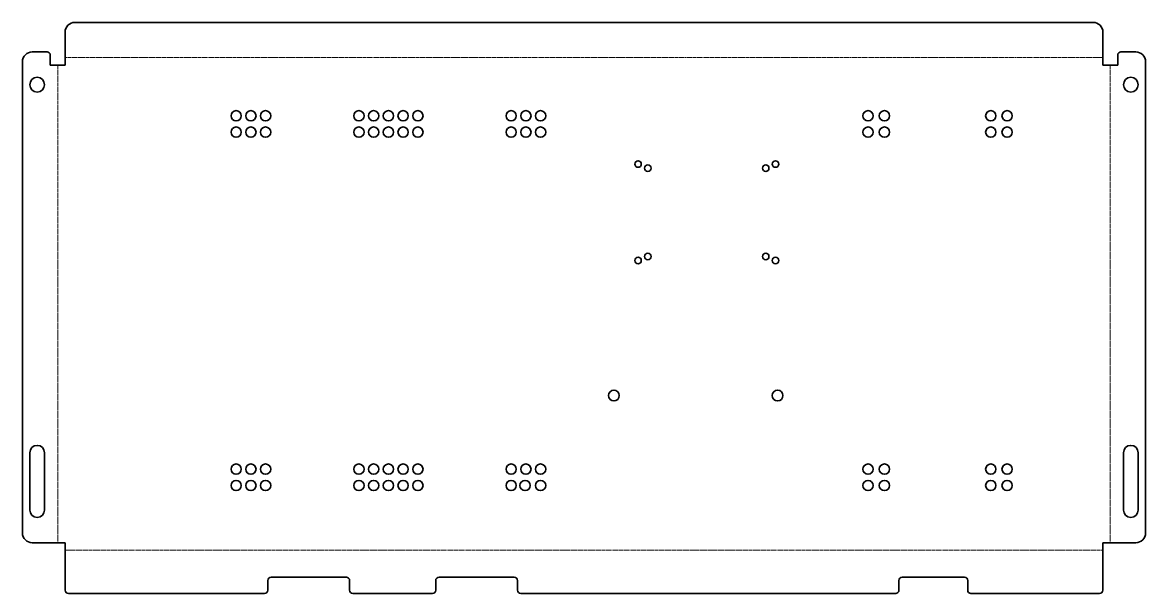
# Model space of a CAD drawing. Header units: millimetres. Extents: x 0 to 686, y 0 to 349.
import ezdxf

# ---------------------------------------------------------------- set-up
doc = ezdxf.new("R2010")
doc.units = ezdxf.units.MM
doc.linetypes.add('Chain', pattern=[13.68, 9.12, -1.14, 2.28, -1.14])
doc.layers.add('SIMUMAK Bend Centerline (ISO)', color=7, linetype='Chain', lineweight=9)
doc.layers.add('SIMUMAK Visible (ISO)', color=7, linetype='Continuous', lineweight=35)

# ---------------------------------------------------------------- blocks, each defined once
blk = doc.blocks.new('GLD-SMT-03-CPEDAL04_Sheet_2_GLD-SMT-03-CPEDAL04 - Desplegada')
at = {"layer": 'SIMUMAK Bend Centerline (ISO)', "ltscale": 0.263158}
for p, q in [((317, 153.02), (-317, 153.02)), ((-321.52, 148.5), (-321.52, -143.5)), ((321.52, 148.5), (321.52, -143.5)), ((-317, -148.02), (317, -148.02))]:
    blk.add_line(p, q, dxfattribs=at)
at = {"layer": 'SIMUMAK Visible (ISO)'}
for p, q in [((-311, 174.55), (311, 174.55)), ((-317, 148.5), (-317, 168.55)), ((317, 168.55), (317, 148.5)), ((-337.05, 156.5), (-328.05, 156.5)), ((-326.05, 148.5), (-326.05, 154.5)), ((326.05, 148.5), (326.05, 154.5)), ((328.05, 156.5), (337.05, 156.5)), ((-343.05, -137.5), (-343.05, 150.5)), ((-317, 148.5), (-326.05, 148.5)), ((326.05, 148.5), (317, 148.5)), ((343.05, 150.5), (343.05, -137.5)), ((-338.55, -123.5), (-338.55, -88.5)), ((-329.55, -88.5), (-329.55, -123.5)), ((329.55, -123.5), (329.55, -88.5)), ((338.55, -88.5), (338.55, -123.5)), ((-317, -143.5), (-337.05, -143.5)), ((-317, -172.55), (-317, -143.5)), ((317, -172.55), (317, -143.5)), ((337.05, -143.5), (317, -143.5)), ((-191.19, -164.55), (-145.19, -164.55)), ((-88.58, -164.55), (-42.58, -164.55)), ((194.4, -164.55), (232.4, -164.55)), ((-193.19, -172.55), (-193.19, -166.55)), ((-143.19, -166.55), (-143.19, -172.55)), ((-90.58, -172.55), (-90.58, -166.55)), ((-40.58, -166.55), (-40.58, -172.55)), ((192.4, -172.55), (192.4, -166.55)), ((234.4, -166.55), (234.4, -172.55)), ((-315, -174.55), (-195.19, -174.55)), ((-141.19, -174.55), (-92.58, -174.55)), ((-38.58, -174.55), (190.4, -174.55)), ((236.4, -174.55), (315, -174.55))]:
    blk.add_line(p, q, dxfattribs=at)
for centre, radius in [((-334.05, 136.5), 4.5), ((334.05, 136.5), 4.5), ((-212.5, 117.5), 3.15), ((-203.5, 117.5), 3.15), ((-194.5, 117.5), 3.15), ((-137.5, 117.5), 3.15), ((-128.5, 117.5), 3.15), ((-119.5, 117.5), 3.15), ((-110.5, 117.5), 3.15), ((-101.5, 117.5), 3.15), ((-44.5, 117.5), 3.15), ((-35.5, 117.5), 3.15), ((-26.5, 117.5), 3.15), ((173.5, 117.5), 3.15), ((183.5, 117.5), 3.15), ((248.5, 117.5), 3.15), ((258.5, 117.5), 3.15), ((-212.5, 107.5), 3.15), ((-203.5, 107.5), 3.15), ((-194.5, 107.5), 3.15), ((-137.5, 107.5), 3.15), ((-128.5, 107.5), 3.15), ((-119.5, 107.5), 3.15), ((-110.5, 107.5), 3.15), ((-101.5, 107.5), 3.15), ((-44.5, 107.5), 3.15), ((-35.5, 107.5), 3.15), ((-26.5, 107.5), 3.15), ((173.5, 107.5), 3.15), ((183.5, 107.5), 3.15), ((248.5, 107.5), 3.15), ((258.5, 107.5), 3.15), ((33, 88), 2), ((117, 88), 2), ((39, 85.5), 2), ((111, 85.5), 2), ((33, 29), 2), ((39, 31.5), 2), ((111, 31.5), 2), ((117, 29), 2), ((18.25, -53.5), 3.3), ((118.25, -53.5), 3.3), ((-212.5, -98.5), 3.15), ((-203.5, -98.5), 3.15), ((-194.5, -98.5), 3.15), ((-137.5, -98.5), 3.15), ((-128.5, -98.5), 3.15), ((-119.5, -98.5), 3.15), ((-110.5, -98.5), 3.15), ((-101.5, -98.5), 3.15), ((-44.5, -98.5), 3.15), ((-35.5, -98.5), 3.15), ((-26.5, -98.5), 3.15), ((173.5, -98.5), 3.15), ((183.5, -98.5), 3.15), ((248.5, -98.5), 3.15), ((258.5, -98.5), 3.15), ((-212.5, -108.5), 3.15), ((-203.5, -108.5), 3.15), ((-194.5, -108.5), 3.15), ((-137.5, -108.5), 3.15), ((-128.5, -108.5), 3.15), ((-119.5, -108.5), 3.15), ((-110.5, -108.5), 3.15), ((-101.5, -108.5), 3.15), ((-44.5, -108.5), 3.15), ((-36, -108.5), 3.15), ((-26.5, -108.5), 3.15), ((173.5, -108.5), 3.15), ((183.5, -108.5), 3.15), ((248.5, -108.5), 3.15), ((258.5, -108.5), 3.15)]:
    blk.add_circle(centre, radius, dxfattribs=at)
at = {"layer": 'SIMUMAK Visible (ISO)', "extrusion": (0, 0, -1)}
for centre, radius, start, end in [((311, 168.55), 6, 0, 90), ((-311, 168.55), 6, 90, 180), ((337.05, 150.5), 6, 0, 90), ((328.05, 154.5), 2, 90, 180), ((-328.05, 154.5), 2, 360, 90), ((-337.05, 150.5), 6, 90, 180), ((334.05, -88.5), 4.5, 0, 180), ((-334.05, -88.5), 4.5, 360, 180), ((334.05, -123.5), 4.5, 180, 0), ((-334.05, -123.5), 4.5, 180, 360), ((337.05, -137.5), 6, 270, 360), ((-337.05, -137.5), 6, 180, 270), ((315, -172.55), 2, 270, 360), ((195.19, -172.55), 2, 180, 270), ((141.19, -172.55), 2, 270, 0), ((92.58, -172.55), 2, 180, 270), ((38.58, -172.55), 2, 270, 0), ((-190.4, -172.55), 2, 180, 270), ((-236.4, -172.55), 2, 270, 0), ((-315, -172.55), 2, 180, 270)]:
    blk.add_arc(centre, radius, start, end, dxfattribs=at)
at = {"layer": 'SIMUMAK Visible (ISO)'}
for centre, start, end in [((-191.19, -166.55), 90, 180), ((-145.19, -166.55), 360, 90), ((-88.58, -166.55), 90, 180), ((-42.58, -166.55), 0, 90), ((194.4, -166.55), 90, 180), ((232.4, -166.55), 0, 90)]:
    blk.add_arc(centre, 2, start, end, dxfattribs=at)

msp = doc.modelspace()

# ---------------------------------------------------------------- block references
msp.add_blockref('GLD-SMT-03-CPEDAL04_Sheet_2_GLD-SMT-03-CPEDAL04 - Desplegada', (343.05, 174.55))

doc.saveas('drawing.dxf')
